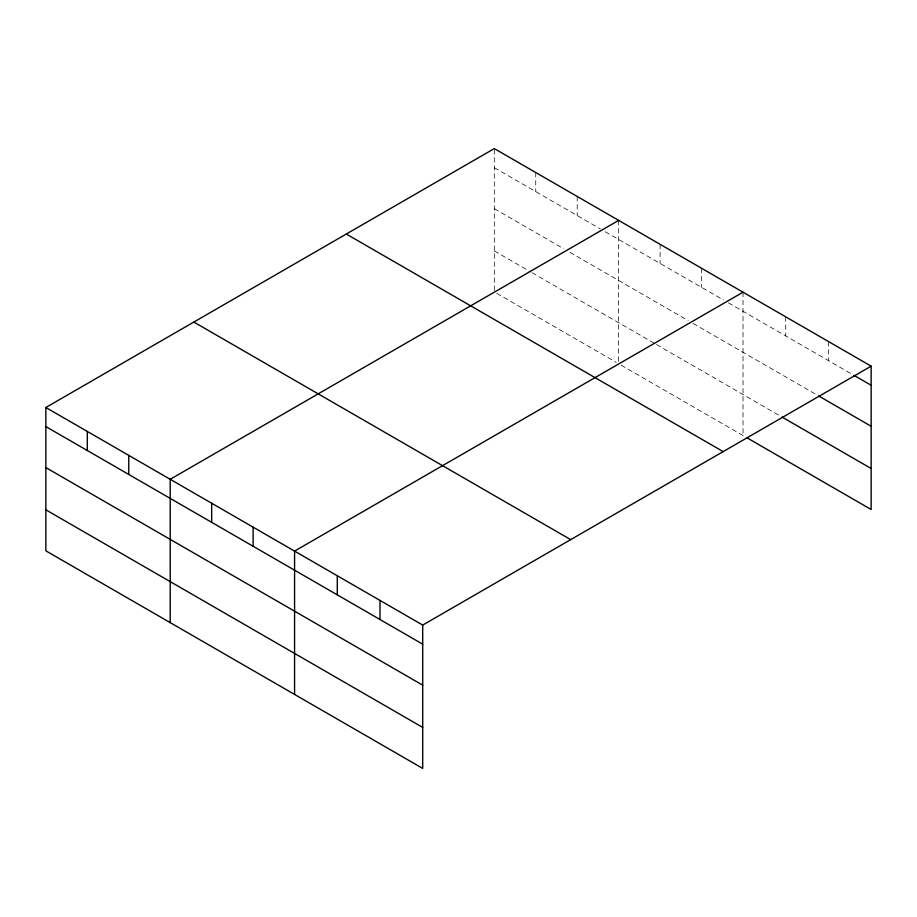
<?xml version="1.0" encoding="UTF-8"?>
<svg xmlns="http://www.w3.org/2000/svg" width="917" height="917" viewBox="0 0 917 917"><rect width="100%" height="100%" fill="white"/><g stroke="black" fill="none" stroke-linecap="round" stroke-linejoin="round"><path stroke-width="0.69" stroke-dasharray="4.58 3.44" d="M494.297 290.517L494.297 148.588M494.297 167.685L600.371 228.918M605.243 231.737L723.513 300.019M728.385 302.839L852.844 374.686M494.297 208.686L563.795 248.805M569.881 252.324L688.151 320.606M693.034 323.426L817.46 395.261M494.297 250.926L530.874 272.04M532.089 272.75L655.231 343.841M656.457 344.551L780.848 416.364M496.727 293.337L616.213 362.318M621.096 365.138L745.464 436.939M828.441 341.514L828.441 360.599M785.731 316.846L785.731 335.943M743.022 292.191L743.022 435.529M701.562 268.257L701.562 287.353M660.114 244.323L660.114 263.42M618.654 220.389L618.654 362.307M577.206 196.456L577.206 215.552M535.746 172.522L535.746 191.619"/><path stroke-width="1.38" d="M871.15 366.17L494.297 148.588L45.85 407.503L45.85 550.83L422.703 768.412L422.703 625.073L871.15 366.17L871.15 509.497L746.679 437.638M618.654 220.389L170.218 479.293L170.218 622.632M743.022 292.191L294.575 551.094L294.575 694.433M854.071 375.397L871.15 385.255M818.675 395.961L871.15 426.256M782.063 417.075L871.15 468.507M346.305 234.03L723.169 451.611M193.831 322.062L570.695 539.632M45.85 407.503L422.703 625.073M45.85 426.588L422.703 644.17M45.85 467.59L422.703 685.159M45.85 509.829L422.703 727.41M379.993 600.417L379.993 619.502M337.284 575.761L337.284 594.846M253.126 527.16L253.126 546.257M211.667 503.227L211.667 522.323M128.758 455.371L128.758 474.456M87.31 431.437L87.31 450.522"/></g></svg>
